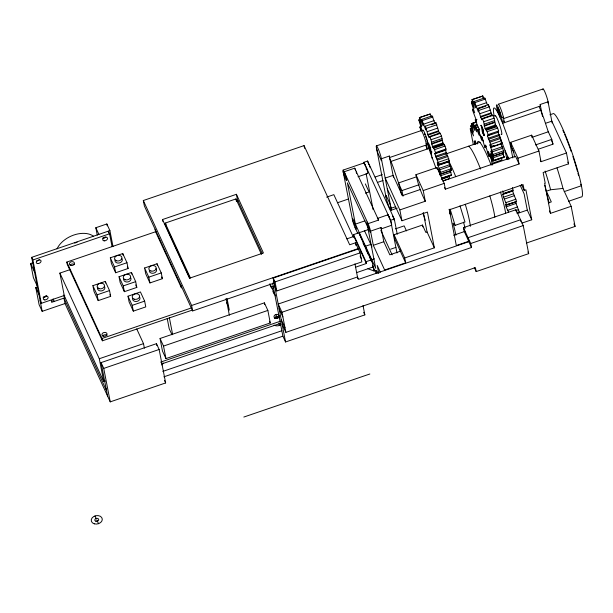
<?xml version="1.0" encoding="UTF-8"?>
<svg xmlns="http://www.w3.org/2000/svg" width="613" height="613" viewBox="0 0 613 613"><rect width="100%" height="100%" fill="white"/><g stroke="black" fill="none" stroke-linecap="round" stroke-linejoin="round"><path stroke-width="0.92" d="M434.793 153.495L445.299 149.909L449.505 161.25L439.008 164.836L434.824 153.817L435.399 153.733L435.475 152.591L434.525 149.664L432.449 146.515L431.016 139.726L429.951 136.937L429.299 136.63L429.238 137.741L428.058 135.121L425.376 126.186L435.874 122.6L439.437 133.603M434.824 153.817L445.904 150.147L445.973 149.005L445.023 146.07L442.946 142.921L441.513 136.132L439.973 132.937L429.299 136.63M497.94 132.255L502.116 143.273L491.618 146.859L487.435 135.841L488.017 135.764L488.086 134.615L487.136 131.688L485.059 128.538L483.626 121.749L482.561 118.96L481.91 118.654L481.849 119.765L480.676 117.152L477.987 108.217L488.484 104.624L492.047 115.635M487.435 135.841L498.515 132.17L498.584 131.029L497.633 128.102L495.557 124.952L494.124 118.163L492.584 114.96L481.91 118.654M425.376 126.186L425.79 129.956L421.652 119.412L432.157 115.826L434.969 123.558M435.874 122.6L435.766 123.274L431.391 124.768M487.366 104.838L484.768 97.85L474.263 101.436L478.401 111.987L477.987 108.217M488.484 104.624L488.446 106.049M439.008 164.836L437.238 162.667L437.966 165.525L448.471 161.939L451.16 168.751L451.436 170.506L440.931 174.092L438.372 168.935L439.866 174.222L450.371 170.636L451.467 175.349L441.843 178.636M492.484 156.246L502.982 152.66L504.085 157.372L493.58 160.958L491.067 152.078L490.982 150.967L493.542 156.116L504.047 152.53L500.775 142.959M508.598 212.313L506.162 206.842L505.503 204.305L506.736 204.918L503.503 197.21L502.622 194.152L503.15 194.329L503.403 193.493L502.629 190.995M512.499 187.624L513.02 190.95L503.15 194.329M476.04 121.933L471.32 123.772L473.588 132.201L470.792 125.818L472.585 125.205M506.614 205.071L516.606 201.547L512.491 190.781M501.909 157.771L492.277 161.058L488.339 151.472L489.128 156.445L488.232 154.714L486.117 147.22L485.105 145.235L484.921 147.488L481.864 137.021L480.255 135.45L479.228 132.523L479.312 129.803L475.236 119.956L475.588 119.573L476.454 120.654L472.952 111.252L472.47 109.053L474.684 112.792L471.527 103.145L471.466 101.911L473.213 101.314M367.386 173.257A5.586 0.667 71.1 0 0 366.651 168.376L363.999 163.043A5.586 0.667 71.1 0 0 363.992 163.525M276.785 290.96L275.022 281.926L273.069 277.666L274.126 283.091L192.674 310.921L144.369 205.945L143.319 200.528L304.056 145.61L349.686 244.779L355.463 242.809L360.084 252.862L361.839 261.897L276.785 290.96L274.999 287.091L273.245 278.057L358.306 248.993M97.268 235.116L95.827 227.729L106.846 223.967L109.903 230.618L112.999 246.518M420.602 119.29L418.855 119.887L421.644 126.201L419.361 117.627L430.234 113.987L431.207 116.447M471.466 101.911L474.255 108.225L471.972 99.651L482.845 96.011L483.818 98.471M419.361 117.627L430.234 113.987M471.972 99.651L482.845 96.011M422.403 120.562L432.901 116.976M475.014 102.593L485.511 98.999M106.524 390.642L63.951 298.125L65.009 303.542L42.182 311.343L31.684 257.345L109.903 230.618M423.621 124.178L434.119 120.585M476.232 106.202L486.73 102.616M420.97 130.853L419.859 127.021L421.614 126.424M64.771 295.32L41.324 303.328L32.895 259.973L109.551 233.783L108.34 231.155L108.7 232.994M477.879 108.892L485.757 106.202M37.27 286.102L33.401 277.689L30.65 263.529L33.309 262.625M426.364 128.339L436.862 124.753M478.975 110.363L489.473 106.777M376.443 145.879L421.215 130.584M498.346 104.233L543.118 88.931M162.491 219.554L236.419 194.298L263.414 252.962L189.486 278.218L162.491 219.554L162.843 221.362M427.292 131.657L437.789 128.071M479.902 113.681L490.4 110.095M189.984 278.478L165.656 225.599L165.173 223.101L235.951 198.926L261.475 254.403M427.859 134.462L438.364 130.876M480.469 116.493L490.975 112.899M164.445 224.664L166.253 224.051M428.058 135.121L438.563 131.534M480.676 117.152L491.174 113.558M238.15 200.834L236.434 201.416L235.951 198.926M475.236 119.956L476.991 119.359M429.951 136.937L440.448 133.35M481.55 119.221L493.059 115.374M472.217 123.466L476.332 121.995M192.513 310.017L102.425 340.797L67.261 264.379L66.817 262.065L156.008 231.599M471.558 123.466L474.776 130.454L472.746 123.221L476.791 122.278M364.061 162.981L363.93 162.292L367.601 161.035L394.297 219.04L397.255 234.281M431.016 139.726L441.513 136.132M483.626 121.749L494.124 118.163M343.134 170.085L364.137 162.905M473.198 123.504L476.6 131.803L475.021 125.198L476.814 124.585M475.021 125.198L475.642 126.063L477.435 125.45M393.431 177.195L389.316 156.039L381.439 158.729A7.854 0.935 71.1 0 1 381.409 160.729L377.869 153.043A7.854 0.935 71.1 0 1 376.443 147.863L376.236 146.745A7.854 0.935 71.1 0 1 377.922 148.231A7.854 0.935 71.1 0 1 381.071 157.242L391.071 208.267L395.446 206.773M422.717 130.868A7.854 0.935 71.1 0 1 424.74 133.105A7.854 0.935 71.1 0 1 427.889 142.86L426.181 143.45L427.269 149.028L425.767 145.542M540.743 110.263L502.691 123.259L501.61 117.681L503.311 117.098L504.399 122.677L503.648 120.937M540.145 106.501A7.854 0.935 71.1 0 0 540.183 104.501L548.053 101.812L547.746 100.302A7.854 0.935 71.1 0 0 544.597 91.291A7.854 0.935 71.1 0 0 542.919 89.805M354.689 168.169L344.184 171.763L368.061 223.653L378.566 220.067L354.689 168.169A5.586 0.667 71.1 0 1 355.67 170.59M473.32 144.553L470.255 128.807L472.056 128.194M431.483 142.162L441.981 138.576M484.094 124.194L494.591 120.6M475.642 126.063L476.209 127.619L478.002 127.006M389.853 157.441L424.924 145.465M503.855 118.501L539.823 106.21M431.468 143.618L441.973 140.032M484.086 125.642L494.584 122.056M431.583 144.109L442.088 140.523M484.201 126.132L494.699 122.546M476.209 127.619L479.021 135.059L477.971 129.649L479.764 129.036M105.436 380.972L103.735 381.554L64.327 295.918L59.89 273.099L69.821 269.712M432.449 146.515L442.946 142.921M485.059 128.538L495.557 124.952M430.77 147.748L429.031 148.346L428.809 147.71M390.925 161.441L428.97 148.446L427.889 142.86M432.809 147.373L443.314 143.787M485.427 129.397L495.925 125.811M110.317 257.797L122.761 253.544L126.975 262.716L128.102 268.494L115.658 272.747L111.436 263.582L110.317 257.797L114.531 266.962L115.658 272.747M433.376 147.687L443.873 144.101M485.986 129.711L496.484 126.125M433.751 148.239L444.256 144.645M486.37 130.262L496.867 126.676M434.525 149.664L445.023 146.07M487.136 131.688L497.633 128.102M358.015 176.774L367.647 173.487M430.265 152.622L432.004 152.032M42.182 311.343L39.117 304.692L35.784 287.543L37.539 286.945M435.475 152.591L445.973 149.005M488.086 134.615L498.584 131.029M487.404 135.519L491.779 134.025M549.907 114.777L553.524 113.543A44.067 5.241 71.1 0 1 573.37 156.66A44.067 5.241 71.1 0 1 581.201 196.957L568.527 201.286M435.552 156.246L446.057 152.66M488.163 138.277L498.668 134.684M375.217 177.011L382.267 174.598M114.531 266.962L126.975 262.716M435.92 157.273L446.425 153.687M488.53 139.297L499.036 135.711M445.628 154.039L480.155 142.247M436.885 158.966L447.39 155.38M489.503 140.99L500.001 137.404M326.637 197.118L333.84 194.658L353.486 237.354M437.414 160.085L447.911 156.491M490.025 142.109L500.522 138.523M545.693 123.251L551.815 121.159L566.473 153.005L568.58 163.847L543.133 172.537L545.21 183.218L544.681 183.394L550.505 213.355L571.163 206.29L562.949 188.436L562.343 185.938A55.53 6.605 71.1 0 0 557.018 167.939M377.654 182.345L383.018 180.513M438.333 162.276L448.839 158.69M490.944 144.3L501.449 140.714M437.667 164.522L439.414 163.924M438.402 164.468L448.908 160.882L449.505 161.25M493.542 156.116L489.856 144.691L491.013 146.492L493.641 145.595M490.584 147.549L501.082 143.963M423.292 212.565L427.062 231.975L425.828 232.396L422.449 225.048L394.044 234.756L394.918 239.269L400.327 251.23L389.83 254.824L383.807 241.729L381.048 227.546L370.543 231.139L373.302 245.323L384.665 270.011L405.668 262.839L404.718 257.958L434.356 247.828L427.407 212.075L401.959 220.764L399.852 209.93L425.299 201.233C420.993 192.773 418.043 183.869 415.928 174.705L436.931 167.525L444.226 183.379L445.352 189.164L519.073 163.977L517.947 158.192L510.652 142.339L531.655 135.167L538.95 151.02L541.026 161.694L566.473 153.005M92.877 285.666L105.321 281.413L109.535 290.577L110.662 296.355L98.218 300.608L94.004 291.443L92.877 285.666L97.092 294.83L98.218 300.608M119.029 276.731L131.473 272.478L135.688 281.643L136.814 287.42L124.37 291.673L120.148 282.509L119.029 276.731L123.244 285.896L124.37 291.673M144.599 267.996L157.043 263.743L161.257 272.908L162.384 278.685L149.94 282.938L145.718 273.773L144.599 267.996L148.813 277.16L149.94 282.938M337.556 202.734L348.353 199.041M365.455 193.202L369.057 191.969L365.34 183.892M437.966 165.525L439.169 168.291L449.674 164.705M491.779 150.315L502.285 146.729M416.579 176.782L398.45 182.973L398.695 183.67A30.704 3.655 71.1 0 1 401.615 194.88M531.992 137.35L548.306 131.78L551.8 139.373L552.711 144.055M439.169 168.291L439.743 169.77L450.249 166.184M492.354 151.794L502.859 148.208M440.931 174.092L440.663 172.337L451.16 168.751M493.273 154.369L503.771 150.775M450.892 172.222L440.395 175.808L439.866 174.222M493.005 157.832L503.503 154.246M492.277 161.058L491.833 159.066L493.58 158.468M403.04 196.191L401.944 190.566L419.169 184.682M535.486 144.944L551.8 139.373M97.092 294.83L109.535 290.577M123.244 285.896L135.688 281.643M148.813 277.16L161.257 272.908M442.019 178.008L451.643 174.72M493.749 160.338L504.254 156.752M441.421 178.437L449.291 175.747M441.245 179.425L449.321 176.667L449.551 178.544L443.268 180.689M492.653 164.981L492.04 163.349L501.909 159.978L501.557 158.154M442.693 181.119L515.51 156.246L519.073 163.977M419.959 189.632L402.389 195.639L393.079 175.387L385.202 178.084L399.852 209.93M538.321 149.197L553.255 144.093L551.317 139.879M425.299 201.233L423.223 190.559L444.226 183.379M517.947 158.192L538.95 151.02M127.987 296.202L140.431 291.949L144.645 301.113L145.771 306.898L133.327 311.143L129.105 301.979L127.987 296.202L132.201 305.366L133.327 311.143M391.033 210.267A7.854 0.935 71.1 0 0 389.638 203.087L386.106 195.409A7.854 0.935 71.1 0 0 387.5 202.589A7.854 0.935 71.1 0 0 391.033 210.267L397.301 208.129M355.387 224.12L347.372 182.85L367.693 227.017L375.708 268.279L355.387 224.12L365.019 220.826M377.516 218.397L388.014 214.803L390.956 221.638A5.586 0.667 71.1 0 1 391.661 225.247L381.025 228.971A5.586 0.667 71.1 0 0 381.048 227.546M132.201 305.366L144.645 301.113M396.979 253L390.619 220.297L394.297 219.04L393.845 218.933L394.259 220.32M355.67 267.161L366.352 263.513L353.9 236.442L353.548 234.633L358.797 232.84L371.256 259.912L371.601 261.72L372.129 261.536L359.67 234.472M359.325 232.664L368.949 229.377M346.774 238.878L353.9 236.442M395.324 228.887L404.151 225.875L406.465 230.894M503.403 193.493L513.28 190.122M503.518 193.846L511.594 191.087M503.503 197.21L513.372 193.838M521.517 184.551L524.207 190.39L525.908 189.808L531.732 219.768L521.855 223.14M192.674 310.921L191.616 305.496L358.13 248.61M370.804 244.403L365.547 246.196L366.428 250.717M504.484 199.041L514.353 195.67M373.302 245.323L383.807 241.729M102.425 340.797L101.973 338.483L191.164 308.01M506.093 202.543L515.962 199.171M275.022 281.926L360.084 252.862M506.116 204.842L516.491 201.692M562.949 188.436L550.589 189.769L546.39 191.202L551.309 201.892L548.681 202.788M506.736 204.918L516.606 201.547M274.088 286.11L270.938 287.183L270.164 285.505M506.162 206.842L516.031 203.462L519.341 212.075L516.652 212.995M455.934 235.292A53.17 6.322 71.1 0 0 454.31 228.005L453.015 223.147L455.099 225.354L464.976 221.983L460.003 205.815M271.996 288.325L273.574 287.788M390.634 249.192L395.891 247.391M507.763 210.32L517.633 206.949M564.198 191.616L581.392 185.739L580.71 184.245M468.761 241.323L464.141 231.285L463.443 227.668L515.947 209.73L523.234 225.569L528.69 253.644L476.186 271.582L474.27 267.421M366.352 263.513L365.999 261.705L371.256 259.912M371.777 259.736L374.405 258.839M516.054 210.52L518.751 209.6M517.38 212.611L519.341 212.075M453.658 235.254L465.328 231.262M517.41 213.47L527.287 210.098L524.138 193.884L520.161 185.256M103.735 381.554L99.298 358.735L143.503 343.632L136.737 328.928M160.039 338.499L264.364 302.853L267.858 310.431L270.287 322.951L165.954 358.597L162.468 351.019L160.039 338.499L163.525 346.077L165.954 358.597M356.559 272.639L373.179 266.962M107.582 396.067L101.076 362.605L156.468 343.678L159.142 349.479L165.64 382.941L110.248 401.867L65.009 303.542M367.93 268.755L373.953 270.938L375.654 270.356M468.876 241.238L456.31 245.537L449.36 209.792L523.081 184.605L524.207 190.39M163.525 346.077L267.858 310.431M520.92 221.577L520.567 219.768L468.056 237.706L468.83 241.683L358.582 279.352L357.479 276.961L278.195 304.048L281.965 312.239L285.88 332.361L475.412 267.613L476.186 271.582M110.248 401.867L103.743 368.405L159.142 349.479M281.965 312.239L471.497 247.483L470.73 243.507L523.234 225.569M160.598 362.13L280.792 321.066M161.663 363.946L280.279 323.419M526.375 243.062L575.078 226.419L571.163 206.29M162.82 371.409L281.842 330.744M163.878 376.834L282.899 336.169L272.586 283.106M282.899 336.169L285.566 341.97L364.85 314.883L363.034 305.512M243.836 417.047L369.846 373.999M105.635 388.711L106.172 388.841M497.909 131.933L498.515 132.17M445.299 149.909L445.904 150.147M501.518 142.906L502.116 143.273M491.013 146.492L491.618 146.859M481.021 125.389L481.136 125.496A5.417 0.644 71.1 0 1 482.868 129.243L484.048 135.32A5.417 0.644 71.1 0 1 482.316 131.565M425.82 145.158L426.15 145.442A7.854 0.935 71.1 0 0 424.418 137.297A7.854 0.935 71.1 0 0 421.024 130.768M449.413 213.232L450.708 214.604L449.084 209.294M419.859 127.021L422.073 130.768L418.855 119.887M368.773 164.261L369.195 165.027M392.649 216.159L393.592 218.205M477.971 129.649L481.182 138.799L482.086 140.408L481.565 136.347L483.419 141.381M450.754 169.303L451.436 170.506M501.61 117.681A7.854 0.935 71.1 0 0 498.124 107.168A7.854 0.935 71.1 0 0 496.607 106.808L497.695 112.394L502.721 123.336L508.108 138.002L510.238 144.783L512.79 157.909M499.189 134.347A30.711 3.655 71.1 0 0 505.12 150.691L508.966 159.25M475.979 143.718L475.106 140.783L476.201 143.771M567.784 162.123L568.58 163.847M573.898 223.852L575.078 226.419M540.26 160.039L541.026 161.694M549.394 210.933L550.505 213.355M497.587 108.938L499.633 113.834L498.584 110.654L498.576 111.083M499.641 113.405L500.629 115.551M510.238 144.783L513.732 152.376M507.212 158.476L507.395 158.867A4.222 0.498 71.1 0 1 508.208 159.058M527.287 210.098L531.732 219.768M484.845 146.216L485.58 147.81L485.496 147.158M527.923 251.981L528.69 253.644M470.255 128.807L473.512 135.887L470.792 125.818M475.619 144.109L474.163 140.944L474.837 144.369M428.364 143.204L428.479 143.258A5.724 0.682 71.1 0 1 430.295 147.22L431.544 153.625A5.724 0.682 71.1 0 1 431.177 153.035M463.443 227.668L470.73 243.507M444.563 187.44L445.352 189.164M468.83 241.683L471.497 247.483M415.928 174.705L423.223 190.559M427.062 231.975L434.356 247.828M401.944 190.566C396.672 180.145 394.458 168.506 389.424 157.955M387.309 188.919L401.959 220.764M363.93 162.292L390.619 220.297M394.044 234.756L404.718 257.958M400.327 251.23L405.668 262.839M380.842 230.342L392.105 254.824M364.574 230.871L371.968 246.939M380.351 272.256L377.217 265.444L378.765 273.421M363.042 243.108L364.206 245.644M366.153 249.874L368.49 254.954M369.271 256.648L371.601 261.72M355.011 227.477L357.8 233.53M372.528 265.536L376.106 273.321M372.474 265.628L373.256 267.322M353.548 234.633L365.999 261.705M360.069 255.966L361.141 258.28M363.655 312.285L364.85 314.883M262.088 253.207L237.476 199.715L236.419 194.298M274.126 283.091L274.302 283.474M269.896 283.742L275.475 295.857M272.9 291.443L274.072 293.995M279.099 308.691L282.869 316.883M281.206 319.526L284.976 327.725M282.11 324.17L285.88 332.361M275.773 314.538L277.474 318.224M269.513 321.266L270.287 322.951M226.549 302.385L228.067 305.672M165.173 223.101L190.298 277.712M143.319 200.528L191.616 305.496M161.617 277.022L162.384 278.685M171.985 334.767L169.188 328.675L167.196 318.415M127.335 266.831L128.102 268.494M135.657 284.922L136.814 287.42M95.827 227.729L98.892 234.381M164.499 380.451L165.64 382.941M109.896 294.692L110.662 296.355M66.817 262.065L101.973 338.483M59.89 273.099L99.298 358.735M101.076 362.605L103.743 368.405M63.468 295.06L64.756 297.849L51.63 302.332L51.277 300.531L54.25 301.435L53.101 298.945M31.684 257.345L32.895 259.973M30.65 263.529L34.52 271.942M35.784 287.543L38.849 294.194M40.113 300.699L41.324 303.328M94.977 515.954L96.134 518.468M96.754 519.824L98.532 523.686M485.626 145.089L486.308 146.63M539.241 106.777L543.516 117.443L548.505 132.492M503.449 155.909L504.085 157.372M493.58 160.958L490.668 153.702L491.833 159.066M428.219 146.699L435.989 168.268M472.339 99.597L475.688 107.773L474.263 101.436M419.729 117.573L423.077 125.749L421.652 119.412M369.447 165.625L369.716 166.307M439.743 169.77L440.663 172.337M367.601 161.035L368.635 164.138M369.968 167.035L370.198 167.763M366.29 168.291L366.704 169.678M450.134 209.186L455.099 225.354M544.765 185.341L549.087 202.98M366.245 168.659L366.459 169.602M482.469 96.065L482.891 97.613M463.535 222.205L464.187 224.634A53.17 6.322 71.1 0 1 465.068 228.411M515.594 201.777L516.031 203.462M550.589 189.769L550.213 188.229A51.967 6.176 71.1 0 0 545.126 171.058M487.787 151.978L489.235 156.307L489.595 155.196L490.99 157.947L492.04 163.349M552.167 122.968L548.053 101.812A7.854 0.935 71.1 0 1 548.244 103.612M540.183 104.501L542.505 116.478M531.655 135.167L532.007 136.975M514.644 157.066L513.663 152.016L511.702 147.764L510.652 142.339M499.71 115.336L500.062 117.16M507.779 156.867L508.139 158.69A4.781 0.567 71.1 0 0 507.426 159.388M505.15 150.767L506.238 156.346A7.854 0.935 71.1 0 0 507.066 159.618M515.947 209.73L516.299 211.539M436.931 167.525L437.284 169.334M422.449 225.048L422.801 226.856M400.274 249.797L400.626 251.629M376.443 147.863L386.067 197.401M389.063 216.481L389.217 217.24M365.187 164.583L365.333 165.341M366.107 173.502L373.133 209.631M372.129 261.536L373.953 270.938M365.026 246.38L365.379 248.188M343.111 171.502L352.536 219.998M355.463 242.809L355.984 245.522M354.935 263.851L357.839 278.815M304.056 145.61L304.577 148.315M274.195 283.451L285.566 341.97M278.953 323.082L279.413 325.472M276.624 316.385L277.015 318.423M264.364 302.853L264.716 304.638M227.078 298.684L229.308 310.147M226.09 298.424L229.354 315.205M181.004 285.558L181.463 287.941L155.541 231.599L155.074 229.216M169.38 317.795L172.644 334.575M157.043 263.743L157.365 265.391M156.468 343.678L156.836 345.556M131.473 272.478L131.787 274.126M143.503 343.632L144.392 348.199M122.761 253.544L123.083 255.2M109.551 233.783L112.064 246.694M106.846 223.967L107.206 225.829M105.321 281.413L105.643 283.06M279.214 316.561A2.667 2.008 -11 0 1 275.053 318.139A2.667 2.008 -11 0 1 275.352 314.714A2.667 2.008 -11 0 1 279.26 316.032M163.15 362.957A5.586 4.207 -11 0 1 161.878 365.026M280.716 324.875A5.586 4.207 -11 0 1 273.98 325.089M275.114 318.293A1.954 1.471 -11 0 1 276.892 316.952A1.954 1.471 -11 0 1 278.854 317.795M45.783 295.841A1.678 1.088 -24.7 0 1 43.914 296.661M104.9 237.062A1.678 1.088 -24.7 0 1 103.321 237.606M57.017 248.893A22.06 14.291 -24.7 0 1 73.621 235.101A22.06 14.291 -24.7 0 1 93.398 236.143M74.748 243.116A22.06 14.291 -24.7 0 1 77.169 242.189M105.842 236.978A2.544 1.647 -24.7 0 1 102.463 238.135M46.749 295.573A2.544 1.647 -24.7 0 1 43.056 297.198M39.37 259.69A2.544 1.647 -24.7 0 1 36.542 260.939M121.711 258.441A3.716 2.797 -11 0 1 119.366 262.962A3.716 2.797 -11 0 1 115.029 260.004M155.993 268.632A3.716 2.797 -11 0 1 154.108 273.023A3.716 2.797 -11 0 1 149.25 270.938M70.12 265.222A2.559 1.923 -11 0 1 74.502 264.64M102.685 335.993A2.559 1.923 -11 0 1 107.068 335.411M139.381 296.838A3.716 2.797 -11 0 1 137.036 301.366A3.716 2.797 -11 0 1 132.699 298.401M130.423 277.367A3.716 2.797 -11 0 1 128.071 281.888A3.716 2.797 -11 0 1 123.742 278.93M104.7 286.93A3.716 2.797 -11 0 1 100.969 290.953A3.716 2.797 -11 0 1 97.904 287.145M274.425 318.239A2.667 2.008 -11 0 1 276.501 316.477A2.667 2.008 -11 0 1 279.221 317.12M356.153 171.962A5.586 0.667 71.1 0 1 356.574 173.326M423.169 213.201A35.792 4.253 71.1 0 1 425.276 220.335M389.316 156.039A7.854 0.935 71.1 0 1 389.477 157.855M498.154 104.417A7.854 0.935 71.1 0 1 500.859 109.053A7.854 0.935 71.1 0 1 503.488 118.225M387.868 215.424A5.586 0.667 71.1 0 1 388.014 214.803M377.378 218.527A5.586 0.667 71.1 0 1 378.566 220.067M424.525 134.04A4.222 0.498 71.1 0 1 424.855 134.699M426.288 138.592A4.222 0.498 71.1 0 1 426.548 139.542M424.418 133.588A4.781 0.567 71.1 0 1 424.786 134.339M425.629 136.408A4.781 0.567 71.1 0 1 426.043 137.58M426.909 140.737A4.781 0.567 71.1 0 1 427.008 141.841M376.658 272.961A5.586 0.667 71.1 0 1 377.976 273.268M494.959 116.554A10.114 1.203 71.1 0 1 499.35 124.079A10.114 1.203 71.1 0 1 501.112 134.17M495.043 124.163A10.114 1.203 71.1 0 1 495.917 126.646M494.147 115.765A30.711 3.655 71.1 0 1 497.664 112.332M427.552 142.967A10.114 1.203 71.1 0 1 431.759 155.871M431.981 157.326A10.114 1.203 71.1 0 1 431.966 158.208M427.43 144.515A5.417 0.644 71.1 0 1 427.859 145.365M477.358 143.948A41.99 4.996 71.1 0 1 491.189 165.119M500.453 191.953A41.99 4.996 71.1 0 1 505.648 213.278M562.918 130.362A40.826 4.85 71.1 0 1 563.975 132.768M564.696 134.454A40.826 4.85 71.1 0 1 565.776 137.067M566.098 137.871A40.826 4.85 71.1 0 1 569.423 146.515M569.722 147.327A40.826 4.85 71.1 0 1 571.209 151.503M572.925 156.56A40.826 4.85 71.1 0 1 577.408 171.249M577.906 173.073A40.826 4.85 71.1 0 1 578.595 175.701M448.716 161.119A40.611 4.827 71.1 0 1 455.697 176.613M465.275 204.29A40.611 4.827 71.1 0 1 470.37 226.327M468.424 146.254A40.611 4.827 71.1 0 1 480.577 169.058M489.825 195.899A40.611 4.827 71.1 0 1 494.829 217.194M344.322 173.824L345.41 176.958L344.322 173.824M353.747 222.32L354.843 225.454L353.747 222.32M368.198 225.722L369.294 228.856L368.198 225.722M481.09 125.282L482.331 131.688A5.724 0.682 71.1 0 0 484.155 135.649L482.906 129.243A5.724 0.682 71.1 0 0 481.09 125.282M94.302 523.824A5.586 4.207 -11 0 0 102.287 519.088A5.586 4.207 -11 0 0 93.682 516.552A5.586 4.207 -11 0 0 94.302 523.824M95.896 521.219A1.954 1.471 -11 0 0 98.693 519.563A1.954 1.471 -11 0 0 95.682 518.675A1.954 1.471 -11 0 0 95.896 521.219M104.225 240.855A2.544 1.647 -24.7 0 0 107.528 238.212A2.544 1.647 -24.7 0 0 103.666 238.013A2.544 1.647 -24.7 0 0 104.225 240.855M44.818 299.918A2.544 1.647 -24.7 0 0 48.12 297.267A2.544 1.647 -24.7 0 0 44.259 297.067A2.544 1.647 -24.7 0 0 44.818 299.918M37.745 263.567A2.544 1.647 -24.7 0 0 41.056 260.923A2.544 1.647 -24.7 0 0 37.194 260.724A2.544 1.647 -24.7 0 0 37.745 263.567M116.608 260.824A3.716 2.797 -11 0 0 121.918 257.675A3.716 2.797 -11 0 0 116.194 255.989A3.716 2.797 -11 0 0 116.608 260.824M150.89 271.015A3.716 2.797 -11 0 0 156.2 267.866A3.716 2.797 -11 0 0 150.476 266.18A3.716 2.797 -11 0 0 150.89 271.015M70.824 265.414A2.559 1.923 -11 0 0 74.48 263.245A2.559 1.923 -11 0 0 70.541 262.088A2.559 1.923 -11 0 0 70.824 265.414M103.382 336.185A2.559 1.923 -11 0 0 107.037 334.016A2.559 1.923 -11 0 0 103.099 332.851A2.559 1.923 -11 0 0 103.382 336.185M99.168 288.685A3.716 2.797 -11 0 0 104.478 285.535A3.716 2.797 -11 0 0 98.754 283.85A3.716 2.797 -11 0 0 99.168 288.685M125.32 279.75A3.716 2.797 -11 0 0 130.63 276.601A3.716 2.797 -11 0 0 124.899 274.915A3.716 2.797 -11 0 0 125.32 279.75M134.278 299.221A3.716 2.797 -11 0 0 139.588 296.071A3.716 2.797 -11 0 0 133.864 294.386A3.716 2.797 -11 0 0 134.278 299.221M343.349 172.575A5.586 0.667 71.1 0 0 346.644 180.659A5.586 0.667 71.1 0 0 344.667 172.881A5.586 0.667 71.1 0 0 343.349 172.575M352.774 221.063A5.586 0.667 71.1 0 0 356.069 229.155A5.586 0.667 71.1 0 0 354.092 221.377A5.586 0.667 71.1 0 0 352.774 221.063M367.233 224.473A5.586 0.667 71.1 0 0 370.52 232.557A5.586 0.667 71.1 0 0 368.551 224.779A5.586 0.667 71.1 0 0 367.233 224.473M497.948 110.133A4.222 0.498 71.1 0 0 500.43 116.24A4.222 0.498 71.1 0 0 498.944 110.363A4.222 0.498 71.1 0 0 497.948 110.133M497.794 109.85A4.781 0.567 71.1 0 0 500.606 116.769A4.781 0.567 71.1 0 0 498.921 110.118A4.781 0.567 71.1 0 0 497.794 109.85"/></g></svg>
